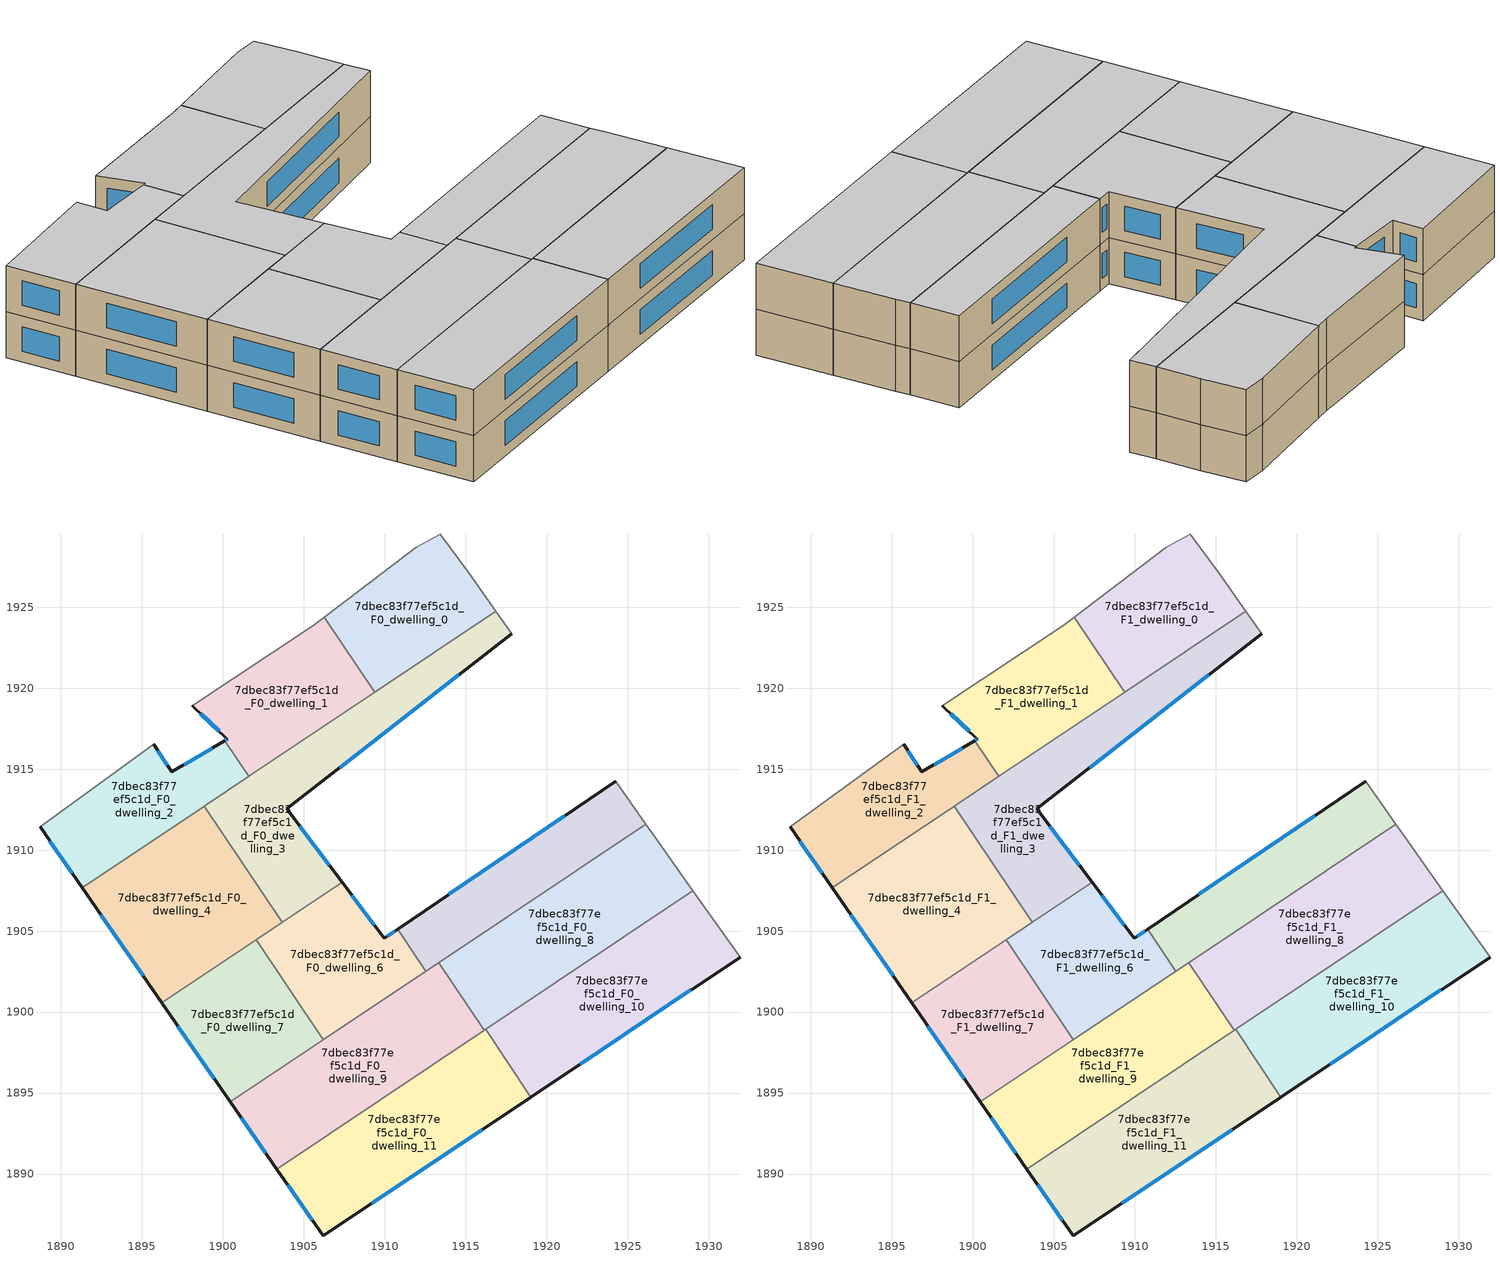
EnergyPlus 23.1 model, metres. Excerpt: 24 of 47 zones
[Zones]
7dbec83f77ef5c1d_F0_dwelling_0
 floor ground (EU_floor_Construction): 1915.18,1927.14 1916.86,1924.76 1909.38,1919.76 1906.27,1924.4 1911.96,1928.7 1913.43,1929.52 z0
 wall adiabatic (EU_wall_Construction): 1916.86,1924.76 1915.18,1927.14 1913.43,1929.52 1911.96,1928.7 1906.27,1924.4 z0:3
 wall to 7dbec83f77ef5c1d_F0_dwelling_1 (EU_wall_Construction): 1906.27,1924.4 1909.38,1919.76 z0:3
 wall to 7dbec83f77ef5c1d_F0_dwelling_3 (EU_wall_Construction): 1909.38,1919.76 1916.86,1924.76 z0:3
7dbec83f77ef5c1d_F0_dwelling_1
 floor ground (EU_floor_Construction): 1906.27,1924.4 1909.38,1919.76 1901.59,1914.55 1900.12,1916.75 1900.29,1916.86 1898.12,1918.91 1905.53,1923.83 z0
 wall outside (EU_wall_Construction): 1898.12,1918.91 1900.29,1916.86 1900.12,1916.75 z0:3
 wall to 7dbec83f77ef5c1d_F0_dwelling_2 (EU_wall_Construction): 1900.12,1916.75 1901.59,1914.55 z0:3
 wall adiabatic (EU_wall_Construction): 1906.27,1924.4 1905.53,1923.83 1898.12,1918.91 z0:3
 wall to 7dbec83f77ef5c1d_F0_dwelling_3 (EU_wall_Construction): 1901.59,1914.55 1909.38,1919.76 z0:3
 window (EU_Window_Construction): 1900.25,1916.83 1900.16,1916.78 / 1898.63,1918.43 1899.78,1917.34 z0.7:2.3
7dbec83f77ef5c1d_F0_dwelling_10
 floor ground (EU_floor_Construction): 1929.03,1907.5 1931.94,1903.39 1919.03,1894.76 1916.24,1898.93 z0
 wall outside (EU_wall_Construction): 1919.03,1894.76 1931.94,1903.39 z0:3
 wall to 7dbec83f77ef5c1d_F0_dwelling_11 (EU_wall_Construction): 1916.24,1898.93 1919.03,1894.76 z0:3
 wall adiabatic (EU_wall_Construction): 1931.94,1903.39 1929.03,1907.5 z0:3
 wall to 7dbec83f77ef5c1d_F0_dwelling_8 (EU_wall_Construction): 1929.03,1907.5 1916.24,1898.93 z0:3
 window (EU_Window_Construction): 1922.06,1896.78 1928.91,1901.37 z0.7:2.3
7dbec83f77ef5c1d_F0_dwelling_11
 floor ground (EU_floor_Construction): 1916.24,1898.93 1919.03,1894.76 1906.21,1886.17 1903.35,1890.31 z0
 wall outside (EU_wall_Construction): 1903.35,1890.31 1906.21,1886.17 1919.03,1894.76 z0:3
 wall to 7dbec83f77ef5c1d_F0_dwelling_9 (EU_wall_Construction): 1916.15,1898.87 1903.35,1890.31 z0:3
 wall to 7dbec83f77ef5c1d_F0_dwelling_8 (EU_wall_Construction): 1916.24,1898.93 1916.15,1898.87 z0:3
 window (EU_Window_Construction): 1904.02,1889.34 1905.54,1887.15 / 1909.22,1888.19 1916.02,1892.74 z0.7:2.3
7dbec83f77ef5c1d_F0_dwelling_2
 floor ground (EU_floor_Construction): 1900.12,1916.75 1901.59,1914.55 1891.33,1907.68 1888.72,1911.44 1895.73,1916.55 1896.85,1914.83 z0
 wall outside (EU_wall_Construction): 1888.72,1911.44 1891.33,1907.68 / 1900.12,1916.75 1896.85,1914.83 1895.73,1916.55 z0:3
 wall adiabatic (EU_wall_Construction): 1895.73,1916.55 1888.72,1911.44 z0:3
 wall to 7dbec83f77ef5c1d_F0_dwelling_4 (EU_wall_Construction): 1891.33,1907.68 1898.86,1912.72 z0:3
 wall to 7dbec83f77ef5c1d_F0_dwelling_3 (EU_wall_Construction): 1898.86,1912.72 1901.59,1914.55 z0:3
 window (EU_Window_Construction): 1889.33,1910.56 1890.71,1908.56 / 1896.59,1915.23 1896,1916.14 / 1899.35,1916.3 1897.62,1915.28 z0.7:2.3
7dbec83f77ef5c1d_F0_dwelling_3
 floor ground (EU_floor_Construction): 1916.86,1924.76 1917.84,1923.36 1903.95,1912.55 1907.37,1908.02 1903.66,1905.54 1898.86,1912.72 z0
 wall outside (EU_wall_Construction): 1907.37,1908.02 1903.95,1912.55 1917.84,1923.36 z0:3
 wall to 7dbec83f77ef5c1d_F0_dwelling_4 (EU_wall_Construction): 1898.86,1912.72 1903.66,1905.54 z0:3
 wall adiabatic (EU_wall_Construction): 1917.84,1923.36 1916.86,1924.76 z0:3
 wall to 7dbec83f77ef5c1d_F0_dwelling_6 (EU_wall_Construction): 1903.66,1905.54 1907.37,1908.02 z0:3
 window (EU_Window_Construction): 1906.57,1909.08 1904.75,1911.49 / 1907.21,1915.09 1914.58,1920.82 z0.7:2.3
7dbec83f77ef5c1d_F0_dwelling_4
 floor ground (EU_floor_Construction): 1898.86,1912.72 1903.66,1905.54 1896.24,1900.57 1891.33,1907.68 z0
 wall outside (EU_wall_Construction): 1891.33,1907.68 1896.24,1900.57 z0:3
 wall to 7dbec83f77ef5c1d_F0_dwelling_7 (EU_wall_Construction): 1896.24,1900.57 1902.08,1904.47 z0:3
 wall to 7dbec83f77ef5c1d_F0_dwelling_6 (EU_wall_Construction): 1902.08,1904.48 1903.67,1905.54 z0:3
 window (EU_Window_Construction): 1892.48,1906.01 1895.09,1902.24 z0.7:2.3
7dbec83f77ef5c1d_F0_dwelling_5
 floor ground (EU_floor_Construction): 1924.27,1914.25 1926.13,1911.61 1912.55,1902.52 1910.81,1905.13 z0
 wall outside (EU_wall_Construction): 1924.27,1914.25 1910.81,1905.13 z0:3
 wall to 7dbec83f77ef5c1d_F0_dwelling_6 (EU_wall_Construction): 1910.81,1905.13 1912.55,1902.52 z0:3
 wall adiabatic (EU_wall_Construction): 1926.13,1911.61 1924.27,1914.25 z0:3
 wall to 7dbec83f77ef5c1d_F0_dwelling_8 (EU_wall_Construction): 1913.35,1903.06 1926.13,1911.61 z0:3
 wall to 7dbec83f77ef5c1d_F0_dwelling_9 (EU_wall_Construction): 1912.55,1902.52 1913.35,1903.06 z0:3
 window (EU_Window_Construction): 1921.11,1912.11 1913.97,1907.27 z0.7:2.3
7dbec83f77ef5c1d_F0_dwelling_6
 floor ground (EU_floor_Construction): 1910.81,1905.13 1912.55,1902.52 1906.22,1898.29 1902.08,1904.47 1907.37,1908.02 1909.97,1904.56 z0
 wall outside (EU_wall_Construction): 1910.81,1905.13 1909.97,1904.56 1907.37,1908.02 z0:3
 wall to 7dbec83f77ef5c1d_F0_dwelling_7 (EU_wall_Construction): 1902.08,1904.47 1906.22,1898.29 z0:3
 wall to 7dbec83f77ef5c1d_F0_dwelling_9 (EU_wall_Construction): 1906.22,1898.29 1912.55,1902.52 z0:3
 window (EU_Window_Construction): 1909.36,1905.37 1907.98,1907.21 / 1910.61,1905 1910.17,1904.7 z0.7:2.3
7dbec83f77ef5c1d_F0_dwelling_7
 floor ground (EU_floor_Construction): 1902.08,1904.47 1906.22,1898.29 1900.48,1894.45 1896.24,1900.57 z0
 wall outside (EU_wall_Construction): 1896.24,1900.57 1900.48,1894.45 z0:3
 wall to 7dbec83f77ef5c1d_F0_dwelling_9 (EU_wall_Construction): 1900.48,1894.45 1906.22,1898.29 z0:3
 window (EU_Window_Construction): 1897.24,1899.13 1899.49,1895.89 z0.7:2.3
7dbec83f77ef5c1d_F0_dwelling_8
 floor ground (EU_floor_Construction): 1926.68,1910.82 1929.03,1907.5 1916.15,1898.87 1913.35,1903.06 1926.13,1911.61 z0
 wall to 7dbec83f77ef5c1d_F0_dwelling_9 (EU_wall_Construction): 1913.35,1903.06 1916.15,1898.87 z0:3
 wall adiabatic (EU_wall_Construction): 1929.03,1907.5 1926.68,1910.82 1926.13,1911.61 z0:3
7dbec83f77ef5c1d_F0_dwelling_9
 floor ground (EU_floor_Construction): 1913.35,1903.06 1916.15,1898.87 1903.35,1890.31 1900.48,1894.45 z0
 wall outside (EU_wall_Construction): 1900.48,1894.45 1903.35,1890.31 z0:3
 window (EU_Window_Construction): 1901.15,1893.48 1902.67,1891.28 z0.7:2.3
7dbec83f77ef5c1d_F1_dwelling_0
 floor to 7dbec83f77ef5c1d_F0_dwelling_0 (EU_floor_Construction): 1915.18,1927.14 1916.86,1924.76 1909.38,1919.76 1906.27,1924.4 1911.96,1928.7 1913.43,1929.52 z3
 wall adiabatic (EU_wall_Construction): 1916.86,1924.76 1915.18,1927.14 1913.43,1929.52 1911.96,1928.7 1906.27,1924.4 z3:6
 wall to 7dbec83f77ef5c1d_F1_dwelling_1 (EU_wall_Construction): 1906.27,1924.4 1909.38,1919.76 z3:6
 wall to 7dbec83f77ef5c1d_F1_dwelling_3 (EU_wall_Construction): 1909.38,1919.76 1916.86,1924.76 z3:6
 ceiling to 7dbec83f77ef5c1d_F2_dwelling_0 (EU_floor_Construction): 1916.86,1924.76 1915.18,1927.14 1913.43,1929.52 1911.96,1928.7 1906.27,1924.4 1909.38,1919.76 z6
7dbec83f77ef5c1d_F1_dwelling_1
 floor to 7dbec83f77ef5c1d_F0_dwelling_1 (EU_floor_Construction): 1906.27,1924.4 1909.38,1919.76 1901.59,1914.55 1900.12,1916.75 1900.29,1916.86 1898.12,1918.91 1905.53,1923.83 z3
 wall outside (EU_wall_Construction): 1898.12,1918.91 1900.29,1916.86 1900.12,1916.75 z3:6
 wall to 7dbec83f77ef5c1d_F1_dwelling_2 (EU_wall_Construction): 1900.12,1916.75 1901.59,1914.55 z3:6
 wall adiabatic (EU_wall_Construction): 1906.27,1924.4 1905.53,1923.83 1898.12,1918.91 z3:6
 wall to 7dbec83f77ef5c1d_F1_dwelling_3 (EU_wall_Construction): 1901.59,1914.55 1909.38,1919.76 z3:6
 window (EU_Window_Construction): 1900.25,1916.83 1900.16,1916.78 / 1898.63,1918.43 1899.78,1917.34 z3.7:5.3
 ceiling to 7dbec83f77ef5c1d_F2_dwelling_1 (EU_floor_Construction): 1909.38,1919.76 1906.27,1924.4 1905.53,1923.83 1898.12,1918.91 1900.29,1916.86 1900.12,1916.75 1901.59,1914.55 z6
7dbec83f77ef5c1d_F1_dwelling_10
 floor to 7dbec83f77ef5c1d_F0_dwelling_10 (EU_floor_Construction): 1929.03,1907.5 1931.94,1903.39 1919.03,1894.76 1916.24,1898.93 z3
 wall outside (EU_wall_Construction): 1919.03,1894.76 1931.94,1903.39 z3:6
 wall to 7dbec83f77ef5c1d_F1_dwelling_11 (EU_wall_Construction): 1916.24,1898.93 1919.03,1894.76 z3:6
 wall adiabatic (EU_wall_Construction): 1931.94,1903.39 1929.03,1907.5 z3:6
 wall to 7dbec83f77ef5c1d_F1_dwelling_8 (EU_wall_Construction): 1929.03,1907.5 1916.24,1898.93 z3:6
 window (EU_Window_Construction): 1922.06,1896.78 1928.91,1901.37 z3.7:5.3
 ceiling to 7dbec83f77ef5c1d_F2_dwelling_10 (EU_floor_Construction): 1931.94,1903.39 1929.03,1907.5 1916.24,1898.93 1919.03,1894.76 z6
7dbec83f77ef5c1d_F1_dwelling_11
 floor to 7dbec83f77ef5c1d_F0_dwelling_11 (EU_floor_Construction): 1916.24,1898.93 1919.03,1894.76 1906.21,1886.17 1903.35,1890.31 z3
 wall outside (EU_wall_Construction): 1903.35,1890.31 1906.21,1886.17 1919.03,1894.76 z3:6
 wall to 7dbec83f77ef5c1d_F1_dwelling_9 (EU_wall_Construction): 1916.15,1898.87 1903.35,1890.31 z3:6
 wall to 7dbec83f77ef5c1d_F1_dwelling_8 (EU_wall_Construction): 1916.24,1898.93 1916.15,1898.87 z3:6
 window (EU_Window_Construction): 1904.02,1889.34 1905.54,1887.15 / 1909.22,1888.19 1916.02,1892.74 z3.7:5.3
 ceiling to 7dbec83f77ef5c1d_F2_dwelling_11 (EU_floor_Construction): 1919.03,1894.76 1916.24,1898.93 1903.35,1890.31 1906.21,1886.17 z6
7dbec83f77ef5c1d_F1_dwelling_2
 floor to 7dbec83f77ef5c1d_F0_dwelling_2 (EU_floor_Construction): 1900.12,1916.75 1901.59,1914.55 1891.33,1907.68 1888.72,1911.44 1895.73,1916.55 1896.85,1914.83 z3
 wall outside (EU_wall_Construction): 1888.72,1911.44 1891.33,1907.68 / 1900.12,1916.75 1896.85,1914.83 1895.73,1916.55 z3:6
 wall adiabatic (EU_wall_Construction): 1895.73,1916.55 1888.72,1911.44 z3:6
 wall to 7dbec83f77ef5c1d_F1_dwelling_4 (EU_wall_Construction): 1891.33,1907.68 1898.86,1912.72 z3:6
 wall to 7dbec83f77ef5c1d_F1_dwelling_3 (EU_wall_Construction): 1898.86,1912.72 1901.59,1914.55 z3:6
 window (EU_Window_Construction): 1889.33,1910.56 1890.71,1908.56 / 1896.59,1915.23 1896,1916.14 / 1899.35,1916.3 1897.62,1915.28 z3.7:5.3
 ceiling to 7dbec83f77ef5c1d_F2_dwelling_2 (EU_floor_Construction): 1901.59,1914.55 1900.12,1916.75 1896.85,1914.83 1895.73,1916.55 1888.72,1911.44 1891.33,1907.68 z6
7dbec83f77ef5c1d_F1_dwelling_3
 floor to 7dbec83f77ef5c1d_F0_dwelling_3 (EU_floor_Construction): 1916.86,1924.76 1917.84,1923.36 1903.95,1912.55 1907.37,1908.02 1903.66,1905.54 1898.86,1912.72 z3
 wall outside (EU_wall_Construction): 1907.37,1908.02 1903.95,1912.55 1917.84,1923.36 z3:6
 wall to 7dbec83f77ef5c1d_F1_dwelling_4 (EU_wall_Construction): 1898.86,1912.72 1903.66,1905.54 z3:6
 wall adiabatic (EU_wall_Construction): 1917.84,1923.36 1916.86,1924.76 z3:6
 wall to 7dbec83f77ef5c1d_F1_dwelling_6 (EU_wall_Construction): 1903.66,1905.54 1907.37,1908.02 z3:6
 window (EU_Window_Construction): 1906.57,1909.08 1904.75,1911.49 / 1907.21,1915.09 1914.58,1920.82 z3.7:5.3
 ceiling to 7dbec83f77ef5c1d_F2_dwelling_3 (EU_floor_Construction): 1907.37,1908.02 1903.95,1912.55 1917.84,1923.36 1916.86,1924.76 1898.86,1912.72 1903.66,1905.54 z6
7dbec83f77ef5c1d_F1_dwelling_4
 floor to 7dbec83f77ef5c1d_F0_dwelling_4 (EU_floor_Construction): 1898.86,1912.72 1903.66,1905.54 1896.24,1900.57 1891.33,1907.68 z3
 wall outside (EU_wall_Construction): 1891.33,1907.68 1896.24,1900.57 z3:6
 wall to 7dbec83f77ef5c1d_F1_dwelling_7 (EU_wall_Construction): 1896.24,1900.57 1902.08,1904.47 z3:6
 wall to 7dbec83f77ef5c1d_F1_dwelling_6 (EU_wall_Construction): 1902.08,1904.48 1903.67,1905.54 z3:6
 window (EU_Window_Construction): 1892.48,1906.01 1895.09,1902.24 z3.7:5.3
 ceiling to 7dbec83f77ef5c1d_F2_dwelling_4 (EU_floor_Construction): 1903.66,1905.54 1898.86,1912.72 1891.33,1907.68 1896.24,1900.57 z6
7dbec83f77ef5c1d_F1_dwelling_5
 floor to 7dbec83f77ef5c1d_F0_dwelling_5 (EU_floor_Construction): 1924.27,1914.25 1926.13,1911.61 1912.55,1902.52 1910.81,1905.13 z3
 wall outside (EU_wall_Construction): 1924.27,1914.25 1910.81,1905.13 z3:6
 wall to 7dbec83f77ef5c1d_F1_dwelling_6 (EU_wall_Construction): 1910.81,1905.13 1912.55,1902.52 z3:6
 wall adiabatic (EU_wall_Construction): 1926.13,1911.61 1924.27,1914.25 z3:6
 wall to 7dbec83f77ef5c1d_F1_dwelling_8 (EU_wall_Construction): 1913.35,1903.06 1926.13,1911.61 z3:6
 wall to 7dbec83f77ef5c1d_F1_dwelling_9 (EU_wall_Construction): 1912.55,1902.52 1913.35,1903.06 z3:6
 window (EU_Window_Construction): 1921.11,1912.11 1913.97,1907.27 z3.7:5.3
 ceiling to 7dbec83f77ef5c1d_F2_dwelling_5 (EU_floor_Construction): 1926.13,1911.61 1924.27,1914.25 1910.81,1905.13 1912.55,1902.52 z6
7dbec83f77ef5c1d_F1_dwelling_6
 floor to 7dbec83f77ef5c1d_F0_dwelling_6 (EU_floor_Construction): 1910.81,1905.13 1912.55,1902.52 1906.22,1898.29 1902.08,1904.47 1907.37,1908.02 1909.97,1904.56 z3
 wall outside (EU_wall_Construction): 1910.81,1905.13 1909.97,1904.56 1907.37,1908.02 z3:6
 wall to 7dbec83f77ef5c1d_F1_dwelling_7 (EU_wall_Construction): 1902.08,1904.47 1906.22,1898.29 z3:6
 wall to 7dbec83f77ef5c1d_F1_dwelling_9 (EU_wall_Construction): 1906.22,1898.29 1912.55,1902.52 z3:6
 window (EU_Window_Construction): 1909.36,1905.37 1907.98,1907.21 / 1910.61,1905 1910.17,1904.7 z3.7:5.3
 ceiling to 7dbec83f77ef5c1d_F2_dwelling_6 (EU_floor_Construction): 1912.55,1902.52 1910.81,1905.13 1909.97,1904.56 1907.37,1908.02 1902.08,1904.47 1906.22,1898.29 z6
7dbec83f77ef5c1d_F1_dwelling_7
 floor to 7dbec83f77ef5c1d_F0_dwelling_7 (EU_floor_Construction): 1902.08,1904.47 1906.22,1898.29 1900.48,1894.45 1896.24,1900.57 z3
 wall outside (EU_wall_Construction): 1896.24,1900.57 1900.48,1894.45 z3:6
 wall to 7dbec83f77ef5c1d_F1_dwelling_9 (EU_wall_Construction): 1900.48,1894.45 1906.22,1898.29 z3:6
 window (EU_Window_Construction): 1897.24,1899.13 1899.49,1895.89 z3.7:5.3
 ceiling to 7dbec83f77ef5c1d_F2_dwelling_7 (EU_floor_Construction): 1906.22,1898.29 1902.08,1904.47 1896.24,1900.57 1900.48,1894.45 z6
7dbec83f77ef5c1d_F1_dwelling_8
 floor to 7dbec83f77ef5c1d_F0_dwelling_8 (EU_floor_Construction): 1926.68,1910.82 1929.03,1907.5 1916.15,1898.87 1913.35,1903.06 1926.13,1911.61 z3
 wall to 7dbec83f77ef5c1d_F1_dwelling_9 (EU_wall_Construction): 1913.35,1903.06 1916.15,1898.87 z3:6
 wall adiabatic (EU_wall_Construction): 1929.03,1907.5 1926.68,1910.82 1926.13,1911.61 z3:6
 ceiling to 7dbec83f77ef5c1d_F2_dwelling_8 (EU_floor_Construction): 1929.03,1907.5 1926.68,1910.82 1926.13,1911.61 1913.35,1903.06 1916.15,1898.87 z6
7dbec83f77ef5c1d_F1_dwelling_9
 floor to 7dbec83f77ef5c1d_F0_dwelling_9 (EU_floor_Construction): 1913.35,1903.06 1916.15,1898.87 1903.35,1890.31 1900.48,1894.45 z3
 wall outside (EU_wall_Construction): 1900.48,1894.45 1903.35,1890.31 z3:6
 window (EU_Window_Construction): 1901.15,1893.48 1902.67,1891.28 z3.7:5.3
 ceiling to 7dbec83f77ef5c1d_F2_dwelling_9 (EU_floor_Construction): 1916.15,1898.87 1913.35,1903.06 1900.48,1894.45 1903.35,1890.31 z6
[Building]
EU S2 Campaign: North Axis=0; Terrain=City; Solar Distribution=FullExterior
[Site:Location]
Budapest.Ferenc.Liszt.Intl.AP: Latitude=47.437; Longitude=19.256; Time Zone=1; Elevation=185
[SizingPeriod:WeatherFileDays]
AnnualSizingPeriod: Begin Month=1; Begin Day of Month=1; End Month=12; End Day of Month=31; Day of Week for Start Day=Monday; Use Weather File Daylight Saving Period=No; Use Weather File Rain and Snow Indicators=No
[MATERIAL]
EU_InternalMass_Material: Roughness=MediumRough; Thickness=0.1; Conductivity=1; Density=1800; Specific Heat=900; Thermal Absorptance=0.9; Solar Absorptance=0.7; Visible Absorptance=0.7
[MATERIAL:NOMASS] Roughness=MediumRough; Thermal Absorptance=0.9; Solar Absorptance=0.7; Visible Absorptance=0.7
Name | Thermal Resistance
EU_wall_NoMass | 0.832559
EU_floor_NoMass | 0.872794
[WINDOWMATERIAL:SIMPLEGLAZINGSYSTEM]
EU_Window_SimpleGlazing: UFactor=2.79869; Solar Heat Gain Coefficient=0.75; Visible Transmittance=0.75
[CONSTRUCTION]
EU_wall_Construction: EU_wall_NoMass
EU_floor_Construction: EU_floor_NoMass
EU_Window_Construction: EU_Window_SimpleGlazing
EU_InternalMass_Construction: EU_InternalMass_Material
[ZONE] Type=1; Multiplier=1; Ceiling Height=autocalculate; Floor Area=autocalculate; Part of Total Floor Area=Yes
Name | Volume
7dbec83f77ef5c1d_F0_dwelling_0; 7dbec83f77ef5c1d_F1_dwelling_0 | 155.518
7dbec83f77ef5c1d_F0_dwelling_1; 7dbec83f77ef5c1d_F1_dwelling_1 | 156.904
7dbec83f77ef5c1d_F0_dwelling_10; 7dbec83f77ef5c1d_F1_dwelling_10 | 233.279
7dbec83f77ef5c1d_F0_dwelling_11; 7dbec83f77ef5c1d_F1_dwelling_11 | 233.271
7dbec83f77ef5c1d_F0_dwelling_2; 7dbec83f77ef5c1d_F1_dwelling_2 | 154.111
7dbec83f77ef5c1d_F0_dwelling_3; 7dbec83f77ef5c1d_F1_dwelling_3 | 233.241
7dbec83f77ef5c1d_F0_dwelling_4; 7dbec83f77ef5c1d_F1_dwelling_4 | 233.256
7dbec83f77ef5c1d_F0_dwelling_5; 7dbec83f77ef5c1d_F1_dwelling_5 | 155.525
7dbec83f77ef5c1d_F0_dwelling_6; 7dbec83f77ef5c1d_F1_dwelling_6 | 155.522
7dbec83f77ef5c1d_F0_dwelling_7; 7dbec83f77ef5c1d_F1_dwelling_7 | 155.513
7dbec83f77ef5c1d_F0_dwelling_8; 7dbec83f77ef5c1d_F1_dwelling_8 | 233.221
7dbec83f77ef5c1d_F0_dwelling_9; 7dbec83f77ef5c1d_F1_dwelling_9 | 233.261
[INTERNALMASS] Construction=EU_InternalMass_Construction
Name | Zone or ZoneList | Surface Area
7dbec83f77ef5c1d_F0_dwelling_0_EU_InternalMass | 7dbec83f77ef5c1d_F0_dwelling_0 | 51.8396
7dbec83f77ef5c1d_F0_dwelling_1_EU_InternalMass | 7dbec83f77ef5c1d_F0_dwelling_1 | 52.3
7dbec83f77ef5c1d_F0_dwelling_2_EU_InternalMass | 7dbec83f77ef5c1d_F0_dwelling_2 | 51.3704
7dbec83f77ef5c1d_F0_dwelling_3_EU_InternalMass | 7dbec83f77ef5c1d_F0_dwelling_3 | 77.7469
7dbec83f77ef5c1d_F0_dwelling_4_EU_InternalMass | 7dbec83f77ef5c1d_F0_dwelling_4 | 77.752
7dbec83f77ef5c1d_F0_dwelling_5_EU_InternalMass | 7dbec83f77ef5c1d_F0_dwelling_5 | 51.8419
7dbec83f77ef5c1d_F0_dwelling_6_EU_InternalMass | 7dbec83f77ef5c1d_F0_dwelling_6 | 51.8406
7dbec83f77ef5c1d_F0_dwelling_7_EU_InternalMass | 7dbec83f77ef5c1d_F0_dwelling_7 | 51.8377
7dbec83f77ef5c1d_F0_dwelling_8_EU_InternalMass | 7dbec83f77ef5c1d_F0_dwelling_8 | 77.7404
7dbec83f77ef5c1d_F0_dwelling_9_EU_InternalMass | 7dbec83f77ef5c1d_F0_dwelling_9 | 77.7536
7dbec83f77ef5c1d_F0_dwelling_10_EU_InternalMass | 7dbec83f77ef5c1d_F0_dwelling_10 | 77.7598
7dbec83f77ef5c1d_F0_dwelling_11_EU_InternalMass | 7dbec83f77ef5c1d_F0_dwelling_11 | 77.7571
7dbec83f77ef5c1d_F1_dwelling_0_EU_InternalMass | 7dbec83f77ef5c1d_F1_dwelling_0 | 51.8396
7dbec83f77ef5c1d_F1_dwelling_1_EU_InternalMass | 7dbec83f77ef5c1d_F1_dwelling_1 | 52.3
7dbec83f77ef5c1d_F1_dwelling_2_EU_InternalMass | 7dbec83f77ef5c1d_F1_dwelling_2 | 51.3704
7dbec83f77ef5c1d_F1_dwelling_3_EU_InternalMass | 7dbec83f77ef5c1d_F1_dwelling_3 | 77.7469
7dbec83f77ef5c1d_F1_dwelling_4_EU_InternalMass | 7dbec83f77ef5c1d_F1_dwelling_4 | 77.752
7dbec83f77ef5c1d_F1_dwelling_5_EU_InternalMass | 7dbec83f77ef5c1d_F1_dwelling_5 | 51.8419
7dbec83f77ef5c1d_F1_dwelling_6_EU_InternalMass | 7dbec83f77ef5c1d_F1_dwelling_6 | 51.8406
7dbec83f77ef5c1d_F1_dwelling_7_EU_InternalMass | 7dbec83f77ef5c1d_F1_dwelling_7 | 51.8377
7dbec83f77ef5c1d_F1_dwelling_8_EU_InternalMass | 7dbec83f77ef5c1d_F1_dwelling_8 | 77.7404
7dbec83f77ef5c1d_F1_dwelling_9_EU_InternalMass | 7dbec83f77ef5c1d_F1_dwelling_9 | 77.7536
7dbec83f77ef5c1d_F1_dwelling_10_EU_InternalMass | 7dbec83f77ef5c1d_F1_dwelling_10 | 77.7598
7dbec83f77ef5c1d_F1_dwelling_11_EU_InternalMass | 7dbec83f77ef5c1d_F1_dwelling_11 | 77.7571
[OTHEREQUIPMENT] Fuel Type=Electricity; Design Level Calculation Method=Watts/Area; Power per Zone Floor Area=1; Fraction Latent=0; Fraction Radiant=0; Fraction Lost=0; Carbon Dioxide Generation Rate=0; EndUse Subcategory=EU_Step8_InternalGains
Name | Zone or ZoneList or Space or SpaceList | Schedule
EU_Step8_InternalGain_7dbec83f77ef5c1d_F0_dwelling_0_f000 | 7dbec83f77ef5c1d_F0_dwelling_0 | EU_Step8_GainSchedule_7dbec83f77ef5c1d_F0_dwelling_0_f000
EU_Step8_InternalGain_7dbec83f77ef5c1d_F0_dwelling_1_f000 | 7dbec83f77ef5c1d_F0_dwelling_1 | EU_Step8_GainSchedule_7dbec83f77ef5c1d_F0_dwelling_1_f000
EU_Step8_InternalGain_7dbec83f77ef5c1d_F0_dwelling_2_f000 | 7dbec83f77ef5c1d_F0_dwelling_2 | EU_Step8_GainSchedule_7dbec83f77ef5c1d_F0_dwelling_2_f000
EU_Step8_InternalGain_7dbec83f77ef5c1d_F0_dwelling_3_f000 | 7dbec83f77ef5c1d_F0_dwelling_3 | EU_Step8_GainSchedule_7dbec83f77ef5c1d_F0_dwelling_3_f000
EU_Step8_InternalGain_7dbec83f77ef5c1d_F0_dwelling_4_f000 | 7dbec83f77ef5c1d_F0_dwelling_4 | EU_Step8_GainSchedule_7dbec83f77ef5c1d_F0_dwelling_4_f000
EU_Step8_InternalGain_7dbec83f77ef5c1d_F0_dwelling_5_f000 | 7dbec83f77ef5c1d_F0_dwelling_5 | EU_Step8_GainSchedule_7dbec83f77ef5c1d_F0_dwelling_5_f000
EU_Step8_InternalGain_7dbec83f77ef5c1d_F0_dwelling_6_f000 | 7dbec83f77ef5c1d_F0_dwelling_6 | EU_Step8_GainSchedule_7dbec83f77ef5c1d_F0_dwelling_6_f000
EU_Step8_InternalGain_7dbec83f77ef5c1d_F0_dwelling_7_f000 | 7dbec83f77ef5c1d_F0_dwelling_7 | EU_Step8_GainSchedule_7dbec83f77ef5c1d_F0_dwelling_7_f000
EU_Step8_InternalGain_7dbec83f77ef5c1d_F0_dwelling_8_f000 | 7dbec83f77ef5c1d_F0_dwelling_8 | EU_Step8_GainSchedule_7dbec83f77ef5c1d_F0_dwelling_8_f000
EU_Step8_InternalGain_7dbec83f77ef5c1d_F0_dwelling_9_f000 | 7dbec83f77ef5c1d_F0_dwelling_9 | EU_Step8_GainSchedule_7dbec83f77ef5c1d_F0_dwelling_9_f000
EU_Step8_InternalGain_7dbec83f77ef5c1d_F0_dwelling_10_f000 | 7dbec83f77ef5c1d_F0_dwelling_10 | EU_Step8_GainSchedule_7dbec83f77ef5c1d_F0_dwelling_10_f000
EU_Step8_InternalGain_7dbec83f77ef5c1d_F0_dwelling_11_f000 | 7dbec83f77ef5c1d_F0_dwelling_11 | EU_Step8_GainSchedule_7dbec83f77ef5c1d_F0_dwelling_11_f000
EU_Step8_InternalGain_7dbec83f77ef5c1d_F1_dwelling_0_f000 | 7dbec83f77ef5c1d_F1_dwelling_0 | EU_Step8_GainSchedule_7dbec83f77ef5c1d_F1_dwelling_0_f000
EU_Step8_InternalGain_7dbec83f77ef5c1d_F1_dwelling_1_f000 | 7dbec83f77ef5c1d_F1_dwelling_1 | EU_Step8_GainSchedule_7dbec83f77ef5c1d_F1_dwelling_1_f000
EU_Step8_InternalGain_7dbec83f77ef5c1d_F1_dwelling_2_f000 | 7dbec83f77ef5c1d_F1_dwelling_2 | EU_Step8_GainSchedule_7dbec83f77ef5c1d_F1_dwelling_2_f000
EU_Step8_InternalGain_7dbec83f77ef5c1d_F1_dwelling_3_f000 | 7dbec83f77ef5c1d_F1_dwelling_3 | EU_Step8_GainSchedule_7dbec83f77ef5c1d_F1_dwelling_3_f000
EU_Step8_InternalGain_7dbec83f77ef5c1d_F1_dwelling_4_f000 | 7dbec83f77ef5c1d_F1_dwelling_4 | EU_Step8_GainSchedule_7dbec83f77ef5c1d_F1_dwelling_4_f000
EU_Step8_InternalGain_7dbec83f77ef5c1d_F1_dwelling_5_f000 | 7dbec83f77ef5c1d_F1_dwelling_5 | EU_Step8_GainSchedule_7dbec83f77ef5c1d_F1_dwelling_5_f000
EU_Step8_InternalGain_7dbec83f77ef5c1d_F1_dwelling_6_f000 | 7dbec83f77ef5c1d_F1_dwelling_6 | EU_Step8_GainSchedule_7dbec83f77ef5c1d_F1_dwelling_6_f000
EU_Step8_InternalGain_7dbec83f77ef5c1d_F1_dwelling_7_f000 | 7dbec83f77ef5c1d_F1_dwelling_7 | EU_Step8_GainSchedule_7dbec83f77ef5c1d_F1_dwelling_7_f000
EU_Step8_InternalGain_7dbec83f77ef5c1d_F1_dwelling_8_f000 | 7dbec83f77ef5c1d_F1_dwelling_8 | EU_Step8_GainSchedule_7dbec83f77ef5c1d_F1_dwelling_8_f000
EU_Step8_InternalGain_7dbec83f77ef5c1d_F1_dwelling_9_f000 | 7dbec83f77ef5c1d_F1_dwelling_9 | EU_Step8_GainSchedule_7dbec83f77ef5c1d_F1_dwelling_9_f000
EU_Step8_InternalGain_7dbec83f77ef5c1d_F1_dwelling_10_f000 | 7dbec83f77ef5c1d_F1_dwelling_10 | EU_Step8_GainSchedule_7dbec83f77ef5c1d_F1_dwelling_10_f000
EU_Step8_InternalGain_7dbec83f77ef5c1d_F1_dwelling_11_f000 | 7dbec83f77ef5c1d_F1_dwelling_11 | EU_Step8_GainSchedule_7dbec83f77ef5c1d_F1_dwelling_11_f000
[ZONEVENTILATION:DESIGNFLOWRATE] Schedule=EU_AlwaysOn; Design Flow Rate Calculation Method=AirChanges/Hour; Air Changes per Hour=0.475469; Ventilation Type=Natural; Fan Pressure Rise=0; Fan Total Efficiency=1; Constant Term Coefficient=1; Temperature Term Coefficient=0; Velocity Term Coefficient=0; Velocity Squared Term Coefficient=0; Minimum Indoor Temperature=-100; Maximum Indoor Temperature=100; Delta Temperature=-100; Minimum Outdoor Temperature=-100; Maximum Outdoor Temperature=100; Maximum Wind Speed=40
Name | Zone or ZoneList or Space or SpaceList
EU_ConstantAir_7dbec83f77ef5c1d_F0_dwelling_0 | 7dbec83f77ef5c1d_F0_dwelling_0
EU_ConstantAir_7dbec83f77ef5c1d_F0_dwelling_1 | 7dbec83f77ef5c1d_F0_dwelling_1
EU_ConstantAir_7dbec83f77ef5c1d_F0_dwelling_2 | 7dbec83f77ef5c1d_F0_dwelling_2
EU_ConstantAir_7dbec83f77ef5c1d_F0_dwelling_3 | 7dbec83f77ef5c1d_F0_dwelling_3
EU_ConstantAir_7dbec83f77ef5c1d_F0_dwelling_4 | 7dbec83f77ef5c1d_F0_dwelling_4
EU_ConstantAir_7dbec83f77ef5c1d_F0_dwelling_5 | 7dbec83f77ef5c1d_F0_dwelling_5
EU_ConstantAir_7dbec83f77ef5c1d_F0_dwelling_6 | 7dbec83f77ef5c1d_F0_dwelling_6
EU_ConstantAir_7dbec83f77ef5c1d_F0_dwelling_7 | 7dbec83f77ef5c1d_F0_dwelling_7
EU_ConstantAir_7dbec83f77ef5c1d_F0_dwelling_8 | 7dbec83f77ef5c1d_F0_dwelling_8
EU_ConstantAir_7dbec83f77ef5c1d_F0_dwelling_9 | 7dbec83f77ef5c1d_F0_dwelling_9
EU_ConstantAir_7dbec83f77ef5c1d_F0_dwelling_10 | 7dbec83f77ef5c1d_F0_dwelling_10
EU_ConstantAir_7dbec83f77ef5c1d_F0_dwelling_11 | 7dbec83f77ef5c1d_F0_dwelling_11
EU_ConstantAir_7dbec83f77ef5c1d_F1_dwelling_0 | 7dbec83f77ef5c1d_F1_dwelling_0
EU_ConstantAir_7dbec83f77ef5c1d_F1_dwelling_1 | 7dbec83f77ef5c1d_F1_dwelling_1
EU_ConstantAir_7dbec83f77ef5c1d_F1_dwelling_2 | 7dbec83f77ef5c1d_F1_dwelling_2
EU_ConstantAir_7dbec83f77ef5c1d_F1_dwelling_3 | 7dbec83f77ef5c1d_F1_dwelling_3
EU_ConstantAir_7dbec83f77ef5c1d_F1_dwelling_4 | 7dbec83f77ef5c1d_F1_dwelling_4
EU_ConstantAir_7dbec83f77ef5c1d_F1_dwelling_5 | 7dbec83f77ef5c1d_F1_dwelling_5
EU_ConstantAir_7dbec83f77ef5c1d_F1_dwelling_6 | 7dbec83f77ef5c1d_F1_dwelling_6
EU_ConstantAir_7dbec83f77ef5c1d_F1_dwelling_7 | 7dbec83f77ef5c1d_F1_dwelling_7
EU_ConstantAir_7dbec83f77ef5c1d_F1_dwelling_8 | 7dbec83f77ef5c1d_F1_dwelling_8
EU_ConstantAir_7dbec83f77ef5c1d_F1_dwelling_9 | 7dbec83f77ef5c1d_F1_dwelling_9
EU_ConstantAir_7dbec83f77ef5c1d_F1_dwelling_10 | 7dbec83f77ef5c1d_F1_dwelling_10
EU_ConstantAir_7dbec83f77ef5c1d_F1_dwelling_11 | 7dbec83f77ef5c1d_F1_dwelling_11
[HVACTEMPLATE:THERMOSTAT] Constant Heating Setpoint=20; Constant Cooling Setpoint=50
EU_HeatOnly_7dbec83f77ef5c1d_F0_dwelling_0; EU_HeatOnly_7dbec83f77ef5c1d_F0_dwelling_1; EU_HeatOnly_7dbec83f77ef5c1d_F0_dwelling_2; EU_HeatOnly_7dbec83f77ef5c1d_F0_dwelling_3; EU_HeatOnly_7dbec83f77ef5c1d_F0_dwelling_4; EU_HeatOnly_7dbec83f77ef5c1d_F0_dwelling_5; EU_HeatOnly_7dbec83f77ef5c1d_F0_dwelling_6; EU_HeatOnly_7dbec83f77ef5c1d_F0_dwelling_7; EU_HeatOnly_7dbec83f77ef5c1d_F0_dwelling_8; EU_HeatOnly_7dbec83f77ef5c1d_F0_dwelling_9; EU_HeatOnly_7dbec83f77ef5c1d_F0_dwelling_10; EU_HeatOnly_7dbec83f77ef5c1d_F0_dwelling_11; EU_HeatOnly_7dbec83f77ef5c1d_F1_dwelling_0; EU_HeatOnly_7dbec83f77ef5c1d_F1_dwelling_1; EU_HeatOnly_7dbec83f77ef5c1d_F1_dwelling_2; EU_HeatOnly_7dbec83f77ef5c1d_F1_dwelling_3; EU_HeatOnly_7dbec83f77ef5c1d_F1_dwelling_4; EU_HeatOnly_7dbec83f77ef5c1d_F1_dwelling_5; EU_HeatOnly_7dbec83f77ef5c1d_F1_dwelling_6; EU_HeatOnly_7dbec83f77ef5c1d_F1_dwelling_7; EU_HeatOnly_7dbec83f77ef5c1d_F1_dwelling_8; EU_HeatOnly_7dbec83f77ef5c1d_F1_dwelling_9; EU_HeatOnly_7dbec83f77ef5c1d_F1_dwelling_10; EU_HeatOnly_7dbec83f77ef5c1d_F1_dwelling_11; EU_HeatOnly_7dbec83f77ef5c1d_F2_dwelling_0; EU_HeatOnly_7dbec83f77ef5c1d_F2_dwelling_1; EU_HeatOnly_7dbec83f77ef5c1d_F2_dwelling_2; EU_HeatOnly_7dbec83f77ef5c1d_F2_dwelling_3; EU_HeatOnly_7dbec83f77ef5c1d_F2_dwelling_4; EU_HeatOnly_7dbec83f77ef5c1d_F2_dwelling_5; EU_HeatOnly_7dbec83f77ef5c1d_F2_dwelling_6; EU_HeatOnly_7dbec83f77ef5c1d_F2_dwelling_7; EU_HeatOnly_7dbec83f77ef5c1d_F2_dwelling_8; EU_HeatOnly_7dbec83f77ef5c1d_F2_dwelling_9; EU_HeatOnly_7dbec83f77ef5c1d_F2_dwelling_10; EU_HeatOnly_7dbec83f77ef5c1d_F2_dwelling_11; EU_HeatOnly_7dbec83f77ef5c1d_F3_dwelling_0; EU_HeatOnly_7dbec83f77ef5c1d_F3_dwelling_1; EU_HeatOnly_7dbec83f77ef5c1d_F3_dwelling_2; EU_HeatOnly_7dbec83f77ef5c1d_F3_dwelling_3; EU_HeatOnly_7dbec83f77ef5c1d_F3_dwelling_4; EU_HeatOnly_7dbec83f77ef5c1d_F3_dwelling_5; EU_HeatOnly_7dbec83f77ef5c1d_F3_dwelling_6; EU_HeatOnly_7dbec83f77ef5c1d_F3_dwelling_7; EU_HeatOnly_7dbec83f77ef5c1d_F3_dwelling_8; EU_HeatOnly_7dbec83f77ef5c1d_F3_dwelling_9; EU_HeatOnly_7dbec83f77ef5c1d_F3_dwelling_10
[HVACTEMPLATE:ZONE:IDEALLOADSAIRSYSTEM] System Availability Schedule=EU_AlwaysOn; Maximum Heating Supply Air Temperature=50; Minimum Cooling Supply Air Temperature=13; Maximum Heating Supply Air Humidity Ratio=0.0156; Minimum Cooling Supply Air Humidity Ratio=0.0077; Heating Limit=NoLimit; Cooling Limit=NoLimit; Heating Availability Schedule=EU_AlwaysOn; Cooling Availability Schedule=EU_CoolingOff; Dehumidification Control Type=ConstantSensibleHeatRatio; Cooling Sensible Heat Ratio=0.7; Dehumidification Setpoint=60; Humidification Control Type=None; Humidification Setpoint=30; Outdoor Air Method=None; Outdoor Air Flow Rate per Person=0.00944; Outdoor Air Flow Rate per Zone Floor Area=0; Outdoor Air Flow Rate per Zone=0; Demand Controlled Ventilation Type=None; Outdoor Air Economizer Type=NoEconomizer; Heat Recovery Type=None; Sensible Heat Recovery Effectiveness=0.7; Latent Heat Recovery Effectiveness=0.65
Name | Template Thermostat
7dbec83f77ef5c1d_F0_dwelling_0 | EU_HeatOnly_7dbec83f77ef5c1d_F0_dwelling_0
7dbec83f77ef5c1d_F0_dwelling_1 | EU_HeatOnly_7dbec83f77ef5c1d_F0_dwelling_1
7dbec83f77ef5c1d_F0_dwelling_2 | EU_HeatOnly_7dbec83f77ef5c1d_F0_dwelling_2
7dbec83f77ef5c1d_F0_dwelling_3 | EU_HeatOnly_7dbec83f77ef5c1d_F0_dwelling_3
7dbec83f77ef5c1d_F0_dwelling_4 | EU_HeatOnly_7dbec83f77ef5c1d_F0_dwelling_4
7dbec83f77ef5c1d_F0_dwelling_5 | EU_HeatOnly_7dbec83f77ef5c1d_F0_dwelling_5
7dbec83f77ef5c1d_F0_dwelling_6 | EU_HeatOnly_7dbec83f77ef5c1d_F0_dwelling_6
7dbec83f77ef5c1d_F0_dwelling_7 | EU_HeatOnly_7dbec83f77ef5c1d_F0_dwelling_7
7dbec83f77ef5c1d_F0_dwelling_8 | EU_HeatOnly_7dbec83f77ef5c1d_F0_dwelling_8
7dbec83f77ef5c1d_F0_dwelling_9 | EU_HeatOnly_7dbec83f77ef5c1d_F0_dwelling_9
7dbec83f77ef5c1d_F0_dwelling_10 | EU_HeatOnly_7dbec83f77ef5c1d_F0_dwelling_10
7dbec83f77ef5c1d_F0_dwelling_11 | EU_HeatOnly_7dbec83f77ef5c1d_F0_dwelling_11
7dbec83f77ef5c1d_F1_dwelling_0 | EU_HeatOnly_7dbec83f77ef5c1d_F1_dwelling_0
7dbec83f77ef5c1d_F1_dwelling_1 | EU_HeatOnly_7dbec83f77ef5c1d_F1_dwelling_1
7dbec83f77ef5c1d_F1_dwelling_2 | EU_HeatOnly_7dbec83f77ef5c1d_F1_dwelling_2
7dbec83f77ef5c1d_F1_dwelling_3 | EU_HeatOnly_7dbec83f77ef5c1d_F1_dwelling_3
7dbec83f77ef5c1d_F1_dwelling_4 | EU_HeatOnly_7dbec83f77ef5c1d_F1_dwelling_4
7dbec83f77ef5c1d_F1_dwelling_5 | EU_HeatOnly_7dbec83f77ef5c1d_F1_dwelling_5
7dbec83f77ef5c1d_F1_dwelling_6 | EU_HeatOnly_7dbec83f77ef5c1d_F1_dwelling_6
7dbec83f77ef5c1d_F1_dwelling_7 | EU_HeatOnly_7dbec83f77ef5c1d_F1_dwelling_7
7dbec83f77ef5c1d_F1_dwelling_8 | EU_HeatOnly_7dbec83f77ef5c1d_F1_dwelling_8
7dbec83f77ef5c1d_F1_dwelling_9 | EU_HeatOnly_7dbec83f77ef5c1d_F1_dwelling_9
7dbec83f77ef5c1d_F1_dwelling_10 | EU_HeatOnly_7dbec83f77ef5c1d_F1_dwelling_10
7dbec83f77ef5c1d_F1_dwelling_11 | EU_HeatOnly_7dbec83f77ef5c1d_F1_dwelling_11
[SIZING:ZONE] Zone Cooling Design Supply Air Temperature Input Method=SupplyAirTemperature; Zone Cooling Design Supply Air Temperature=13; Zone Heating Design Supply Air Temperature Input Method=SupplyAirTemperature; Zone Heating Design Supply Air Temperature=50; Zone Cooling Design Supply Air Humidity Ratio=0.008; Zone Heating Design Supply Air Humidity Ratio=0.008; Cooling Design Air Flow Method=DesignDay; Cooling Design Air Flow Rate=0; Cooling Minimum Air Flow per Zone Floor Area=0.000762; Cooling Minimum Air Flow=0; Cooling Minimum Air Flow Fraction=0.2; Heating Design Air Flow Method=DesignDay; Heating Design Air Flow Rate=0; Heating Maximum Air Flow per Zone Floor Area=0.002032; Heating Maximum Air Flow=0.141576; Heating Maximum Air Flow Fraction=0.3; Account for Dedicated Outdoor Air System=No; Dedicated Outdoor Air System Control Strategy=NeutralSupplyAir; Dedicated Outdoor Air Low Setpoint Temperature for Design=autosize; Dedicated Outdoor Air High Setpoint Temperature for Design=autosize; Zone Load Sizing Method=Sensible Load Only No Latent Load; Zone Latent Cooling Design Supply Air Humidity Ratio Input Method=HumidityRatioDifference; Zone Cooling Design Supply Air Humidity Ratio Difference=0.005; Zone Latent Heating Design Supply Air Humidity Ratio Input Method=HumidityRatioDifference; Zone Humidification Design Supply Air Humidity Ratio Difference=0.005
7dbec83f77ef5c1d_F0_dwelling_0; 7dbec83f77ef5c1d_F0_dwelling_1; 7dbec83f77ef5c1d_F0_dwelling_2; 7dbec83f77ef5c1d_F0_dwelling_3; 7dbec83f77ef5c1d_F0_dwelling_4; 7dbec83f77ef5c1d_F0_dwelling_5; 7dbec83f77ef5c1d_F0_dwelling_6; 7dbec83f77ef5c1d_F0_dwelling_7; 7dbec83f77ef5c1d_F0_dwelling_8; 7dbec83f77ef5c1d_F0_dwelling_9; 7dbec83f77ef5c1d_F0_dwelling_10; 7dbec83f77ef5c1d_F0_dwelling_11; 7dbec83f77ef5c1d_F1_dwelling_0; 7dbec83f77ef5c1d_F1_dwelling_1; 7dbec83f77ef5c1d_F1_dwelling_2; 7dbec83f77ef5c1d_F1_dwelling_3; 7dbec83f77ef5c1d_F1_dwelling_4; 7dbec83f77ef5c1d_F1_dwelling_5; 7dbec83f77ef5c1d_F1_dwelling_6; 7dbec83f77ef5c1d_F1_dwelling_7; 7dbec83f77ef5c1d_F1_dwelling_8; 7dbec83f77ef5c1d_F1_dwelling_9; 7dbec83f77ef5c1d_F1_dwelling_10; 7dbec83f77ef5c1d_F1_dwelling_11
[SCHEDULE:CONSTANT]
Name | Hourly Value
EU_AlwaysOn | 1
EU_CoolingOff | 0
[SCHEDULE:FILE] Column Number=1; Rows to Skip at Top=0; Number of Hours of Data=8760; Column Separator=Comma; Interpolate to Timestep=No; Minutes per Item=60; Adjust Schedule for Daylight Savings=Yes
Name | File
EU_Step8_GainSchedule_7dbec83f77ef5c1d_F0_dwelling_0_f000 | ../../schedules/7dbec83f77ef5c1d/7dbec83f77ef5c1d_F0_dwelling_0_f000_gain.csv
EU_Step8_GainSchedule_7dbec83f77ef5c1d_F0_dwelling_1_f000 | ../../schedules/7dbec83f77ef5c1d/7dbec83f77ef5c1d_F0_dwelling_1_f000_gain.csv
EU_Step8_GainSchedule_7dbec83f77ef5c1d_F0_dwelling_2_f000 | ../../schedules/7dbec83f77ef5c1d/7dbec83f77ef5c1d_F0_dwelling_2_f000_gain.csv
EU_Step8_GainSchedule_7dbec83f77ef5c1d_F0_dwelling_3_f000 | ../../schedules/7dbec83f77ef5c1d/7dbec83f77ef5c1d_F0_dwelling_3_f000_gain.csv
EU_Step8_GainSchedule_7dbec83f77ef5c1d_F0_dwelling_4_f000 | ../../schedules/7dbec83f77ef5c1d/7dbec83f77ef5c1d_F0_dwelling_4_f000_gain.csv
EU_Step8_GainSchedule_7dbec83f77ef5c1d_F0_dwelling_5_f000 | ../../schedules/7dbec83f77ef5c1d/7dbec83f77ef5c1d_F0_dwelling_5_f000_gain.csv
EU_Step8_GainSchedule_7dbec83f77ef5c1d_F0_dwelling_6_f000 | ../../schedules/7dbec83f77ef5c1d/7dbec83f77ef5c1d_F0_dwelling_6_f000_gain.csv
EU_Step8_GainSchedule_7dbec83f77ef5c1d_F0_dwelling_7_f000 | ../../schedules/7dbec83f77ef5c1d/7dbec83f77ef5c1d_F0_dwelling_7_f000_gain.csv
EU_Step8_GainSchedule_7dbec83f77ef5c1d_F0_dwelling_8_f000 | ../../schedules/7dbec83f77ef5c1d/7dbec83f77ef5c1d_F0_dwelling_8_f000_gain.csv
EU_Step8_GainSchedule_7dbec83f77ef5c1d_F0_dwelling_9_f000 | ../../schedules/7dbec83f77ef5c1d/7dbec83f77ef5c1d_F0_dwelling_9_f000_gain.csv
EU_Step8_GainSchedule_7dbec83f77ef5c1d_F0_dwelling_10_f000 | ../../schedules/7dbec83f77ef5c1d/7dbec83f77ef5c1d_F0_dwelling_10_f000_gain.csv
EU_Step8_GainSchedule_7dbec83f77ef5c1d_F0_dwelling_11_f000 | ../../schedules/7dbec83f77ef5c1d/7dbec83f77ef5c1d_F0_dwelling_11_f000_gain.csv
EU_Step8_GainSchedule_7dbec83f77ef5c1d_F1_dwelling_0_f000 | ../../schedules/7dbec83f77ef5c1d/7dbec83f77ef5c1d_F1_dwelling_0_f000_gain.csv
EU_Step8_GainSchedule_7dbec83f77ef5c1d_F1_dwelling_1_f000 | ../../schedules/7dbec83f77ef5c1d/7dbec83f77ef5c1d_F1_dwelling_1_f000_gain.csv
EU_Step8_GainSchedule_7dbec83f77ef5c1d_F1_dwelling_2_f000 | ../../schedules/7dbec83f77ef5c1d/7dbec83f77ef5c1d_F1_dwelling_2_f000_gain.csv
EU_Step8_GainSchedule_7dbec83f77ef5c1d_F1_dwelling_3_f000 | ../../schedules/7dbec83f77ef5c1d/7dbec83f77ef5c1d_F1_dwelling_3_f000_gain.csv
EU_Step8_GainSchedule_7dbec83f77ef5c1d_F1_dwelling_4_f000 | ../../schedules/7dbec83f77ef5c1d/7dbec83f77ef5c1d_F1_dwelling_4_f000_gain.csv
EU_Step8_GainSchedule_7dbec83f77ef5c1d_F1_dwelling_5_f000 | ../../schedules/7dbec83f77ef5c1d/7dbec83f77ef5c1d_F1_dwelling_5_f000_gain.csv
EU_Step8_GainSchedule_7dbec83f77ef5c1d_F1_dwelling_6_f000 | ../../schedules/7dbec83f77ef5c1d/7dbec83f77ef5c1d_F1_dwelling_6_f000_gain.csv
EU_Step8_GainSchedule_7dbec83f77ef5c1d_F1_dwelling_7_f000 | ../../schedules/7dbec83f77ef5c1d/7dbec83f77ef5c1d_F1_dwelling_7_f000_gain.csv
EU_Step8_GainSchedule_7dbec83f77ef5c1d_F1_dwelling_8_f000 | ../../schedules/7dbec83f77ef5c1d/7dbec83f77ef5c1d_F1_dwelling_8_f000_gain.csv
EU_Step8_GainSchedule_7dbec83f77ef5c1d_F1_dwelling_9_f000 | ../../schedules/7dbec83f77ef5c1d/7dbec83f77ef5c1d_F1_dwelling_9_f000_gain.csv
EU_Step8_GainSchedule_7dbec83f77ef5c1d_F1_dwelling_10_f000 | ../../schedules/7dbec83f77ef5c1d/7dbec83f77ef5c1d_F1_dwelling_10_f000_gain.csv
EU_Step8_GainSchedule_7dbec83f77ef5c1d_F1_dwelling_11_f000 | ../../schedules/7dbec83f77ef5c1d/7dbec83f77ef5c1d_F1_dwelling_11_f000_gain.csv
